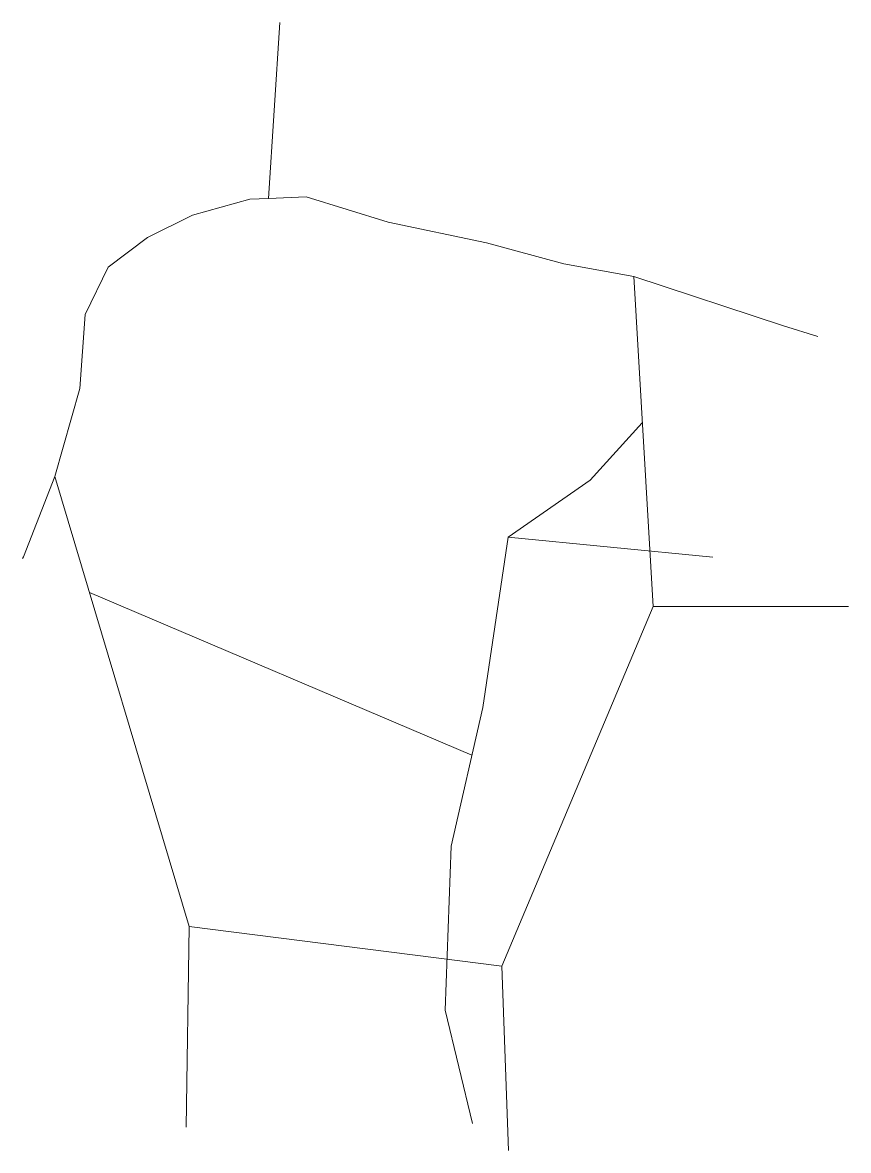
# Model space of a CAD drawing. Header units: metres. Extents: x 557210 to 557341, y 1848788 to 1848967.
import ezdxf

# ---------------------------------------------------------------- set-up
doc = ezdxf.new("R2010")
doc.units = ezdxf.units.M
for name, color, linetype, lineweight in [('12', 7, 'Continuous', 13), ('17', 7, 'Continuous', 13), ('34', 7, 'Continuous', 13), ('9', 7, 'Continuous', 13)]:
    doc.layers.add(name, color=color, linetype=linetype, lineweight=lineweight)

msp = doc.modelspace()

# ---------------------------------------------------------------- linework, layer by layer
at = {"layer": '12'}
for p, q in [((557249.02, 1848938.7), (557250.8, 1848966.57)), ((557236.43, 1848823.25), (557235.92, 1848791.44)), ((557286, 1848817), (557287.08, 1848787.76))]:
    msp.add_line(p, q, dxfattribs=at)
for points in [[(557341, 1848874), (557310, 1848874), (557306.95, 1848926.29)], [(557215.12, 1848894.63), (557236.43, 1848823.25), (557286, 1848817), (557310, 1848874)]]:
    msp.add_lwpolyline(points, dxfattribs=at)
at = {"layer": '17'}
for p, q in [((557300, 1848894), (557308.3, 1848903.11)), ((557287, 1848885), (557319.46, 1848881.83)), ((557277, 1848810), (557281.38, 1848792.02))]:
    msp.add_line(p, q, dxfattribs=at)
msp.add_lwpolyline([(557300, 1848894), (557287, 1848885), (557283, 1848858), (557277.99, 1848836), (557277, 1848810)], dxfattribs=at)
at = {"layer": '34'}
for points in [[(557215.12, 1848894.63), (557219.06, 1848908.55), (557219.93, 1848920.27), (557223.58, 1848927.79), (557229.78, 1848932.47), (557236.93, 1848936.05), (557246.05, 1848938.58), (557249.02, 1848938.7), (557254.95, 1848938.95)], [(557306.95, 1848926.29), (557295.83, 1848928.34), (557283.56, 1848931.63), (557267.96, 1848934.91), (557254.95, 1848938.95)], [(557336.16, 1848916.81), (557330.72, 1848918.51), (557306.95, 1848926.29)], [(557209.98, 1848881.63), (557210.13, 1848881.88), (557215.12, 1848894.63)]]:
    msp.add_lwpolyline(points, dxfattribs=at)
at = {"layer": '9'}
msp.add_line((557281.28, 1848850.44), (557220.62, 1848876.21), dxfattribs=at)

doc.saveas('drawing.dxf')
